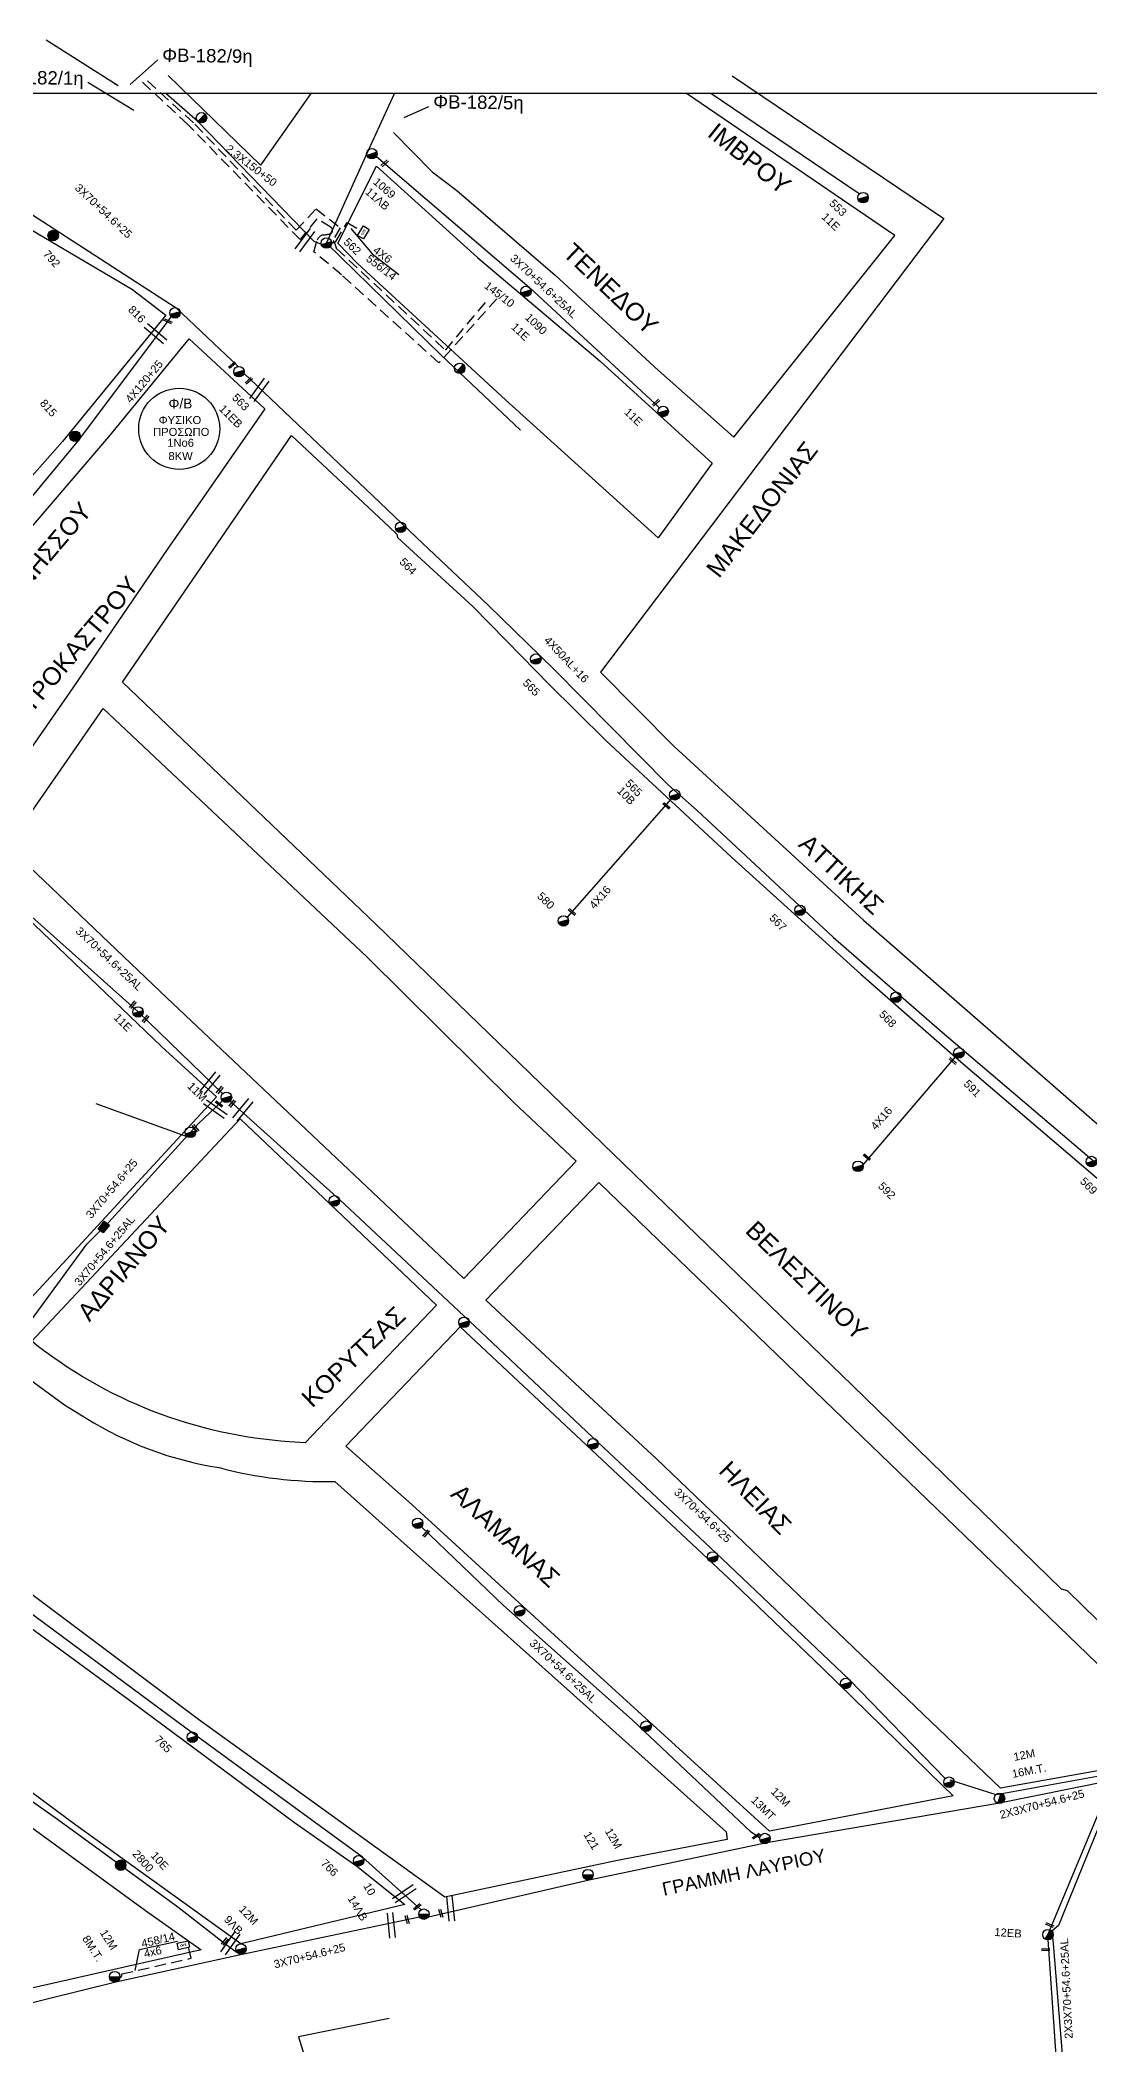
# Model space of a CAD drawing. Header units: millimetres. Extents: x 6950 to 9601, y 853 to 1951.
# Drawn here: x 7415.7 to 7651.9, y 1475 to 1926 of the extents above; entities that cross this region are included whole.
import ezdxf
from ezdxf.enums import TextEntityAlignment as Align

# ---------------------------------------------------------------- set-up
doc = ezdxf.new("R2010")
doc.units = ezdxf.units.MM
doc.linetypes.add('DASHED', pattern=[19.05, 12.7, -6.35])
for name, color, linetype in [('Pillar OTE', 7, 'Continuous'), ('Άγνωστα', 7, 'Continuous'), ('Γυμνά εναέρια ΧΤ και ΦΟΠ (3Φ)   4x50+16AL', 7, 'Continuous'), ('Εναέρια παροχή ΧΤ 4x16', 7, 'SYN_LINE'), ('Επιγραφές - Σχήματα', 7, 'Continuous'), ('Μηχανική τομή', 7, 'Continuous'), ('Στύλος Ξύλινος', 7, 'Continuous'), ('Στύλος Ξύλινος @ 1', 7, 'Continuous'), ('Στύλος ΦΜ', 7, 'Continuous'), ('Στύλος ΦΜ @ 1', 7, 'Continuous'), ('Συνεστραμμένα ΧΤ   3x70+54.6+25 AL', 7, 'SYN_LINE'), ('Συνεστραμμένα ΧΤ   4x120+25 AL', 7, 'SYN_LINE'), ('Τομή', 7, 'Continuous'), ('Υπόβαθρο ΔΕΗ', 7, 'Continuous'), ('Υπόγεια καλώδια Παροχών ΧΤ   4x6', 7, 'DASHED')]:
    doc.layers.add(name, color=color, linetype=linetype)
doc.styles.add('ar', font='ARIAL.TTF')
doc.styles.add('arial', font='ARIAL.TTF')
doc.styles.get("Standard").update_dxf_attribs({"font": 'ARIAL.TTF'})
doc.linetypes.add('SYN_LINE', pattern='A,0.5,-0.0001,["/\\/\\/\\/",Standard,S=0.1,R=0,X=0,Y=-0.05],-0.25', length=0.7501)
doc.dimstyles.new('ISO-25', dxfattribs={"dimtxt": 2.5, "dimasz": 2.5, "dimexe": 1.25, "dimexo": 0.625, "dimtad": 1, "dimtxsty": 'Standard', "dimcen": 2.5, "dimadec": 0, "dimazin": 0, "dimtfac": 1, "dimtmove": 0, "dimatfit": 3, "dimfxl": 1, "dimarcsym": 0})

# ---------------------------------------------------------------- blocks, each defined once
blk = doc.blocks.new('ΜΗΧΑΝΙΚΗ ΤΟΜΗ')
at = {"layer": 'Μηχανική τομή', "ltscale": 40}
for p, q in [((-1.89, 0.78), (1.89, 0.78)), ((1.89, 0), (-1.89, 0))]:
    blk.add_line(p, q, dxfattribs=at)
blk = doc.blocks.new('ΤΟΜΗ')
at = {"layer": 'Τομή', "ltscale": 40}
for p, q in [((-5.68, 0), (5.68, 0)), ((5.68, -2.33), (-5.68, -2.33))]:
    blk.add_line(p, q, dxfattribs=at)
blk = doc.blocks.new('ΥΠΑΡΧΩΝ ΤΣΙΜΕΝΤΕΝΙΟΣ ΣΤΥΛΟΣ')
at = {"layer": 'Στύλος ΦΜ'}
blk.add_hatch(color=7, dxfattribs=at).paths.add_polyline_path([(-1.3, -2.3, 0.574793), (2.6, 0, 0.268822), (1.3, 2.3)])
at = {"layer": 'Στύλος ΦΜ', "color": 7}
blk.add_line((-1.3, -2.3), (1.3, 2.3), dxfattribs=at)
blk.add_circle((0, 0), 2.62, dxfattribs=at)
at = {"layer": 'Στύλος ΦΜ', "flags": 4}
for tag, p in [('ΑΡΙΘΜΟΣ', (-4.7, 8.1)), ('ΤΥΠΟΣ', (-4.9, 3))]:
    blk.add_attdef(tag, p, '', height=4, dxfattribs=at)
blk = doc.blocks.new('ΥΠΑΡΧΩΝ ΞΥΛΙΝΟΣ ΣΤΥΛΟΣ')
at = {"layer": 'Στύλος Ξύλινος'}
h = blk.add_hatch(color=7, dxfattribs=at)
h.paths.add_polyline_path([(-2.6, 0, 0.270008), (-1.3, -2.3), (1.3, 2.3, 0.576266)])
h.paths.add_polyline_path([(-1.3, -2.3, 0.574793), (2.6, 0, 0.268822), (1.3, 2.3)])
at = {"layer": 'Στύλος Ξύλινος', "color": 7}
blk.add_line((-1.3, -2.3), (1.3, 2.3), dxfattribs=at)
blk.add_circle((0, 0), 2.62, dxfattribs=at)
at = {"layer": 'Στύλος Ξύλινος', "flags": 4}
for tag, p in [('ΑΡΙΘΜΟΣ', (-4.9, 8.6)), ('ΤΥΠΟΣ', (-4.8, 3.4))]:
    blk.add_attdef(tag, p, '', height=4, dxfattribs=at)
blk = doc.blocks.new('PILLAR ΟΤΕ')
at = {"layer": 'Pillar OTE', "ltscale": 40}
blk.add_lwpolyline([(-3.3, 2), (3.4, 2), (3.4, -2), (-3.3, -2)], close=True, dxfattribs=at)
at = {"layer": 'Pillar OTE', "insert": (-1.8, 0.7), "char_height": 1.357, "width": 109.961, "attachment_point": 1}
blk.add_mtext('{\\fArial|b1|i0|c161|p34;OTE}', dxfattribs=at)

msp = doc.modelspace()

# ---------------------------------------------------------------- hatches: boundary and pattern name
at = {"layer": 'Άγνωστα'}
h = msp.add_hatch(color=256, dxfattribs=at)
h.dxf.hatch_style = 1
h.paths.add_polyline_path([(7428.72, 1658.54), (7429.87, 1657.65), (7431.25, 1659.39), (7430.08, 1660.29)])

# ---------------------------------------------------------------- linework, layer by layer
at = {"layer": 'Άγνωστα', "color": 151, "linetype": 'DASHED', "ltscale": 0.2}
msp.add_lwpolyline([(7518.47, 1867.8), (7505.41, 1853.41), (7483.49, 1873.25), (7477.25, 1878.4), (7478.04, 1881.03, -0.292694), (7479.36, 1882.17, 0.013895), (7480.86, 1882.43, 0.670012), (7481.14, 1883.88), (7477.93, 1885.83), (7474.17, 1881.16), (7448.9, 1907.07), (7438.6, 1916.66)], format="xyb", dxfattribs=at)
at = {"layer": 'Άγνωστα', "color": 133, "linetype": 'DASHED', "ltscale": 0.2}
msp.add_lwpolyline([(7439.86, 1916.84), (7450.5, 1907.1), (7473.33, 1883.24), (7477.76, 1888.05), (7483.22, 1883.8), (7483.22, 1883.8), (7483.22, 1883.8), (7481.6, 1880.97, -0.093744), (7482.39, 1879.14), (7506.91, 1856.25), (7516.54, 1867.76)], format="xyb", dxfattribs=at)
at = {"layer": 'Άγνωστα', "color": 1}
msp.add_lwpolyline([(7461.55, 1851.1), (7490.46, 1823.56), (7500.36, 1814.12), (7516.54, 1798.89), (7531.28, 1784.47), (7556.99, 1758.44), (7563.51, 1752.69), (7594.15, 1724.19), (7618.66, 1702.8), (7645.75, 1679.81), (7668.62, 1660.27), (7685.51, 1645.15), (7706.01, 1626.98), (7746.58, 1591.71), (7760.7, 1577.06)], dxfattribs=at)
at = {"layer": 'Άγνωστα'}
msp.add_lwpolyline([(7429.87, 1657.65), (7428.72, 1658.54), (7430.08, 1660.29), (7431.25, 1659.39), (7429.87, 1657.65)], dxfattribs=at)
at = {"layer": 'Άγνωστα', "color": 154}
msp.add_lwpolyline([(7501.45, 1505.4), (7488.19, 1517.23), (7448.43, 1546.2), (7406.45, 1577.27), (7381.88, 1594.91)], dxfattribs=at)
at = {"layer": 'Γυμνά εναέρια ΧΤ και ΦΟΠ (3Φ)   4x50+16AL', "color": 6, "linetype": 'SYN_LINE', "ltscale": 40}
msp.add_lwpolyline([(7600.02, 1891.41), (7566.62, 1914.05)], dxfattribs=at)
at = {"layer": 'Εναέρια παροχή ΧΤ 4x16', "color": 1, "ltscale": 20}
for points in [[(7557.71, 1755.36), (7534.26, 1728.69)], [(7600.88, 1672.95), (7621.68, 1697.27)]]:
    msp.add_lwpolyline(points, dxfattribs=at)
at = {"layer": 'Επιγραφές - Σχήματα'}
msp.add_lwpolyline([(6992.76, 898.14), (9488.75, 898.14), (9488.75, 1914.05), (6992.76, 1914.05)], close=True, dxfattribs=at)
at = {"layer": 'Επιγραφές - Σχήματα', "color": 202}
msp.add_circle((7446.98, 1838.59), 9.13, dxfattribs=at)
at = {"layer": 'Συνεστραμμένα ΧΤ   3x70+54.6+25 AL', "color": 173, "linetype": 'SYN_LINE', "ltscale": 20}
msp.add_lwpolyline([(7369.15, 1914.05), (7404.49, 1892.83), (7446.28, 1865.81), (7460.22, 1852.59)], dxfattribs=at)
at = {"layer": 'Συνεστραμμένα ΧΤ   3x70+54.6+25 AL', "color": 62, "linetype": 'SYN_LINE', "ltscale": 20}
for points in [[(7478.99, 1880.04), (7477.32, 1880.75), (7451.17, 1907.72), (7444, 1914.05)], [(7403.13, 1738.26), (7437.7, 1707.38), (7456.76, 1688.98), (7456.76, 1688.98)]]:
    msp.add_lwpolyline(points, dxfattribs=at)
at = {"layer": 'Συνεστραμμένα ΧΤ   3x70+54.6+25 AL', "color": 6, "linetype": 'SYN_LINE', "ltscale": 20}
for points in [[(7523.76, 1838.26), (7505.96, 1855.17), (7480.11, 1880.38), (7480.11, 1880.38), (7489.62, 1901.4), (7495.41, 1914.05)], [(7644.55, 1469.18), (7642.49, 1499.77), (7656.85, 1534.25)]]:
    msp.add_lwpolyline(points, dxfattribs=at)
at = {"layer": 'Συνεστραμμένα ΧΤ   3x70+54.6+25 AL', "color": 6, "ltscale": 20}
msp.add_lwpolyline([(7491.35, 1899.86), (7525.77, 1870.37), (7555.03, 1843.28)], dxfattribs=at)
at = {"layer": 'Συνεστραμμένα ΧΤ   3x70+54.6+25 AL', "color": 154, "ltscale": 20}
msp.add_lwpolyline([(7400.37, 1619.95), (7426.17, 1655.16), (7431.09, 1660.02), (7451.22, 1682.22), (7456.74, 1687.36)], dxfattribs=at)
at = {"layer": 'Συνεστραμμένα ΧΤ   3x70+54.6+25 AL', "color": 2, "linetype": 'SYN_LINE', "ltscale": 20}
for points in [[(7458.45, 1687.34), (7475.87, 1671.64), (7483.03, 1665.18), (7512.2, 1637.86), (7541.24, 1610.53), (7541.24, 1610.53), (7567.75, 1585.69), (7597.86, 1557.08), (7597.86, 1557.08), (7619.39, 1534.91), (7619.39, 1534.91)], [(7632.08, 1531.54), (7656.87, 1536.01)], [(7239.1, 1447.65), (7239.83, 1447.93), (7268.4, 1454.37), (7300.69, 1461.14), (7325.27, 1466.61), (7356.26, 1473.22), (7379.7, 1477.12), (7402.66, 1481.72), (7432.73, 1489.18), (7461.12, 1495.42), (7501.03, 1503.79)]]:
    msp.add_lwpolyline(points, dxfattribs=at)
at = {"layer": 'Συνεστραμμένα ΧΤ   3x70+54.6+25 AL', "color": 154, "linetype": 'SYN_LINE', "ltscale": 20}
msp.add_lwpolyline([(7449, 1679.22), (7428.25, 1686.7)], dxfattribs=at)
at = {"layer": 'Συνεστραμμένα ΧΤ   3x70+54.6+25 AL', "color": 1, "ltscale": 20}
msp.add_lwpolyline([(7291.99, 1618.24), (7300.95, 1612.07), (7318.76, 1599.29), (7336.76, 1586.38), (7347.92, 1577.77), (7362.89, 1567.66), (7385.63, 1549.7), (7404.63, 1536.3), (7419.61, 1525.73), (7446.69, 1506.06), (7457.56, 1497.53), (7460.02, 1495.76)], dxfattribs=at)
at = {"layer": 'Συνεστραμμένα ΧΤ   3x70+54.6+25 AL', "color": 27, "ltscale": 20}
msp.add_lwpolyline([(7577.62, 1521.49), (7575.67, 1522.86), (7548.91, 1548.1), (7519.98, 1573.85), (7501.48, 1591.5)], dxfattribs=at)
at = {"layer": 'Συνεστραμμένα ΧΤ   3x70+54.6+25 AL', "color": 27, "linetype": 'SYN_LINE', "ltscale": 20}
msp.add_lwpolyline([(7503.08, 1503.82), (7539.24, 1512.14), (7579.62, 1520.58), (7631.2, 1529.33), (7656.47, 1534.5)], dxfattribs=at)
at = {"layer": 'Συνεστραμμένα ΧΤ   3x70+54.6+25 AL', "color": 2, "linetype": 'SYN_LINE', "ltscale": 12}
msp.add_lwpolyline([(7620.38, 1534.6), (7630.77, 1531.3), (7632.08, 1531.54)], dxfattribs=at)
at = {"layer": 'Συνεστραμμένα ΧΤ   3x70+54.6+25 AL', "color": 85, "linetype": 'SYN_LINE', "ltscale": 20}
msp.add_lwpolyline([(7658.17, 1534.5), (7658.14, 1534.5), (7644.85, 1501.82), (7643.38, 1500.55), (7643.69, 1497.77), (7645.75, 1471.89), (7645.32, 1469.06)], dxfattribs=at)
at = {"layer": 'Συνεστραμμένα ΧΤ   4x120+25 AL', "color": 133, "linetype": 'SYN_LINE', "ltscale": 20}
msp.add_lwpolyline([(7445.19, 1863.83), (7424.34, 1836.02), (7401.94, 1809.12), (7380.28, 1783.18), (7358.92, 1759.86)], dxfattribs=at)
at = {"layer": 'Υπόβαθρο ΔΕΗ'}
for points in [[(7476.63, 1914.05), (7465.28, 1897.92), (7444.52, 1918.04)], [(7571.44, 1918.01), (7619.09, 1885.92), (7619.09, 1885.92), (7619.09, 1885.92), (7541.77, 1783.86), (7558.33, 1767.09), (7600.97, 1728.03), (7683.3, 1656.32)], [(7495.23, 1905.26), (7503.9, 1896.41), (7509.43, 1892.2), (7531.57, 1873.18), (7554.85, 1851.71), (7571.8, 1836.73), (7608.04, 1882.07), (7561.15, 1914.05)], [(7482.68, 1880.32), (7491.4, 1897.64), (7514.1, 1877.14), (7541.71, 1853.81), (7566.95, 1830.83), (7554.79, 1814.02), (7520.39, 1845.07), (7487.11, 1875.74), (7482.68, 1880.32)], [(7402.7, 1889.81), (7436.47, 1869.91), (7443.98, 1864.17), (7420.71, 1835.76), (7404.83, 1817.79), (7391.99, 1802.51), (7370.34, 1777.2), (7361.68, 1766.58), (7339.21, 1785.45), (7322.75, 1800.3), (7351.54, 1832.57), (7366.22, 1849.37), (7382.31, 1867.17), (7402.7, 1889.81), (7402.7, 1889.81)], [(7490.41, 1877.95), (7496.37, 1873.33)], [(7449.18, 1858.85), (7466.25, 1843.04), (7444.23, 1811.45), (7423.07, 1780.27), (7400.76, 1748.3), (7399.48, 1748.71), (7383.17, 1756.29), (7368.37, 1763.33), (7395.01, 1794.66), (7431.12, 1836.8), (7449.18, 1858.85)], [(7683.39, 1541.47), (7646.85, 1577.11), (7645.54, 1577.51), (7621.81, 1600.64), (7598.49, 1623.3), (7572.87, 1648.14), (7528.17, 1691.36), (7491.31, 1727.03), (7434.24, 1781.57), (7472.23, 1837.09)], [(7472.23, 1837.09), (7494.22, 1816.56), (7495.96, 1814.87), (7496.09, 1814.15), (7513.04, 1798.58), (7520.56, 1790.93), (7527.3, 1784.07), (7530.03, 1781.29), (7542.97, 1768.48), (7571.28, 1742.2), (7600.36, 1715.89), (7622.87, 1696.14), (7664.91, 1660.29)], [(7408.42, 1744.69), (7429.83, 1775.68), (7489.27, 1719.71), (7522.22, 1687.05), (7536.28, 1673.8), (7511.03, 1647.37), (7444.2, 1710.58), (7408.42, 1744.69)], [(7361.78, 1755.92), (7405.42, 1735.51), (7442.96, 1699.57), (7455.39, 1688.27), (7394.83, 1622.76), (7338.82, 1661.64), (7333.96, 1665.14), (7349.58, 1682.48), (7356.55, 1689.87), (7376.66, 1708.94), (7397.91, 1729.09), (7404.92, 1735.74)], [(7515.96, 1642.54), (7541.41, 1669.02), (7579.47, 1632.29), (7651.29, 1562.99), (7673.22, 1541.84), (7674.71, 1540.4), (7631.84, 1532.74), (7589.99, 1572.69), (7554.34, 1606.88), (7538.25, 1621.73), (7515.96, 1642.54)], [(7484.49, 1609.67), (7510.18, 1636.56), (7571.77, 1578.84), (7591.78, 1559.76), (7618.84, 1533.28), (7621.13, 1531.04), (7579.81, 1523.08), (7534.15, 1564.68), (7499.41, 1596.48), (7484.49, 1609.67)], [(7380.13, 1592.9), (7410.19, 1571.25), (7436.6, 1551.91), (7472.91, 1524.98), (7486.98, 1515.2), (7497.76, 1506.57), (7460.87, 1497.69), (7423.71, 1524.43), (7380.17, 1556.69), (7362.97, 1569.41), (7380.13, 1592.9)], [(7360.26, 1562.65), (7393.28, 1538.84), (7439.39, 1505.22), (7451.9, 1496.38), (7409.45, 1486.79), (7354.69, 1525.61), (7340.63, 1535.42), (7360.26, 1562.65)], [(7438.05, 1496.47), (7446.57, 1498.32)]]:
    msp.add_lwpolyline(points, dxfattribs=at)
for points in [[(7413.78, 1633.29), (7460.66, 1683.31), (7486.72, 1658.68), (7504.86, 1641.43), (7475.31, 1610.44), (7471.83, 1610.67, -0.075903), (7441.12, 1617.52, -0.076173), (7413.78, 1633.29, -6.840138)], [(7408.81, 1627.43), (7413.25, 1624.74), (7421.18, 1619), (7426.01, 1615.99, 0.100892), (7455.93, 1604.86, 0.071342), (7481.96, 1601.75), (7535.69, 1553.75), (7570.06, 1522.91), (7570.31, 1521.22), (7545.61, 1516.48), (7506.73, 1508.24), (7451.33, 1548.21), (7407.48, 1581.04), (7384.18, 1597.72), (7408.81, 1627.43)], [(7494.19, 1480.94), (7473.83, 1476.77), (7480.35, 1455.64), (7479.75, 1452.73), (7481.53, 1445.78), (7487.29, 1447.05, -0.004834), (7500.1, 1449.73, -0.082541), (7522.42, 1450.45), (7549.27, 1451.84), (7563.55, 1451.66), (7608.09, 1460.06), (7643.83, 1469.9), (7666.28, 1475.71), (7721.37, 1489.32), (7738.93, 1493.41)]]:
    msp.add_lwpolyline(points, format="xyb", dxfattribs=at)
at = {"layer": 'Υπόγεια καλώδια Παροχών ΧΤ   4x6', "color": 6, "linetype": 'DASHED', "ltscale": 0.2}
msp.add_lwpolyline([(7481.29, 1880.5, 0.203881), (7482.2, 1880.75), (7484.81, 1885.01), (7487.76, 1883.21)], format="xyb", dxfattribs=at)
at = {"layer": 'Υπόγεια καλώδια Παροχών ΧΤ   4x6', "color": 2, "linetype": 'DASHED', "ltscale": 0.2}
msp.add_lwpolyline([(7433.61, 1490.13, 0.448981), (7434.05, 1490.94), (7449.66, 1494.47), (7449.1, 1496.93)], format="xyb", dxfattribs=at)

# ---------------------------------------------------------------- block references
at = {"layer": 'Pillar OTE', "xscale": 0.375, "yscale": 0.375, "zscale": 0.375}
for p, rotation in [((7488.42, 1882.76), 58.49018335942277), ((7447.88, 1497.4), 12.73779432066358)]:
    msp.add_blockref('PILLAR ΟΤΕ', p, dxfattribs=dict(at, rotation=rotation))
at = {"layer": 'Μηχανική τομή'}
for p, xscale, yscale, zscale, rotation in [((7493.33, 1898.15), 0.5, 0.5, 0.5, 41.35040591126501), ((7444.34, 1862.61), 0.4999999999999998, 0.4999999999999998, 0.4999999999999998, 336.213081666046), ((7459.01, 1852.75), 0.5, 0.5, 0.5, 41.35040591126501), ((7462.75, 1849.22), 0.5, 0.5, 0.5, 41.35040591126501), ((7554.42, 1844.31), 0.5, 0.5, 0.5, 41.35040591126501), ((7556.5, 1753.58), 0.4999999999999997, 0.4999999999999997, 0.4999999999999997, 319.9938658940357), ((7535.27, 1729.71), 0.4999999999999997, 0.4999999999999997, 0.4999999999999997, 319.9938658940357), ((7436.66, 1708.87), 0.4999999999999999, 0.4999999999999999, 0.4999999999999999, 50.53033327265273), ((7439.57, 1705.69), 0.4999999999999999, 0.4999999999999999, 0.4999999999999999, 50.53033327265273), ((7620.95, 1696.19), 0.4999999999999997, 0.4999999999999997, 0.4999999999999997, 319.9938658940357), ((7455.79, 1686.52), 0.4999999999999999, 0.4999999999999999, 0.4999999999999999, 321.6979791366523), ((7456.23, 1689.67), 0.4999999999999999, 0.4999999999999999, 0.4999999999999999, 50.53033327265273), ((7459.04, 1686.64), 0.4999999999999999, 0.4999999999999999, 0.4999999999999999, 50.53033327265273), ((7450.49, 1681.12), 0.5, 0.5, 0.5, 311.0736365922002), ((7601.59, 1674.54), 0.4999999999999997, 0.4999999999999997, 0.4999999999999997, 319.9938658940357), ((7502.68, 1589.92), 0.4999999999999999, 0.4999999999999999, 0.4999999999999999, 50.53033327265273), ((7576.91, 1521.8), 0.4999999999999999, 0.4999999999999999, 0.4999999999999999, 33.74863388972403), ((7500.66, 1505.9), 0.4999999999999999, 0.4999999999999999, 0.4999999999999999, 39.3357730415859), ((7498.48, 1503.22), 0.4999999999999998, 0.4999999999999998, 0.4999999999999998, 104.8843822734507), ((7506.04, 1504.62), 0.4999999999999998, 0.4999999999999998, 0.4999999999999998, 104.8843822734507), ((7642.96, 1502.13), 0.4999999999999998, 0.4999999999999998, 0.4999999999999998, 155.9163149944027), ((7457.42, 1498.14), 0.4999999999999999, 0.4999999999999999, 0.4999999999999999, 50.53033327265273), ((7641.99, 1496.61), 0.4999999999999998, 0.4999999999999998, 0.4999999999999998, 181.3692723117261)]:
    msp.add_blockref('ΜΗΧΑΝΙΚΗ ΤΟΜΗ', p, dxfattribs=dict(at, xscale=xscale, yscale=yscale, zscale=zscale, rotation=rotation))
at = {"layer": 'Στύλος Ξύλινος @ 1', "ltscale": 40}
ref = msp.add_blockref('ΥΠΑΡΧΩΝ ΞΥΛΙΝΟΣ ΣΤΥΛΟΣ', (7418.61, 1882.06), dxfattribs=dict(at, xscale=0.4499999999998181, yscale=0.4499999999998181, zscale=0.4499999999998181, rotation=311.9523410370047))
ref.add_attrib('ΤΥΠΟΣ', '792', (7416.21, 1877.8), dxfattribs={"layer": 'Στύλος Ξύλινος', "height": 1.8, "rotation": 311.9523, "flags": 4})
ref = msp.add_blockref('ΥΠΑΡΧΩΝ ΞΥΛΙΝΟΣ ΣΤΥΛΟΣ', (7423.55, 1836.89), dxfattribs=dict(at, xscale=0.4499999999998181, yscale=0.4499999999998181, zscale=0.4499999999998181, rotation=311.9523410370047))
ref.add_attrib('ΤΥΠΟΣ', '815', (7415.49, 1844.23), dxfattribs={"layer": 'Στύλος Ξύλινος', "height": 1.8, "rotation": 311.9523, "flags": 4})
ref = msp.add_blockref('ΥΠΑΡΧΩΝ ΞΥΛΙΝΟΣ ΣΤΥΛΟΣ', (7433.81, 1515.4), dxfattribs=dict(at, xscale=0.449999999999818, yscale=0.449999999999818, zscale=0.449999999999818, rotation=311.7068502164952))
ref.add_attrib('ΤΥΠΟΣ', '2800', (7436.3, 1517.85), dxfattribs={"layer": 'Στύλος Ξύλινος', "height": 1.8, "rotation": 311.7069, "flags": 4})
ref.add_attrib('ΑΡΙΘΜΟΣ', '10E', (7440.43, 1517.48), dxfattribs={"layer": 'Στύλος Ξύλινος', "height": 1.8, "rotation": 311.7069, "flags": 4})
at = {"layer": 'Στύλος ΦΜ @ 1', "ltscale": 40}
for p, xscale, yscale, zscale, rotation in [((7451.99, 1908.57), 0.4499999999998181, 0.4499999999998181, 0.4499999999998181, 347.4962981754869), ((7510.1, 1852.19), 0.4499999999998181, 0.4499999999998181, 0.4499999999998181, 347.4962981754869), ((7449.48, 1680.3), 0.449999999999818, 0.449999999999818, 0.449999999999818, 314.8423271884067), ((7481.89, 1664.87), 0.449999999999818, 0.449999999999818, 0.449999999999818, 314.8423271884067), ((7511.06, 1637.55), 0.449999999999818, 0.449999999999818, 0.449999999999818, 314.8423271884067), ((7540.1, 1610.22), 0.449999999999818, 0.449999999999818, 0.449999999999818, 314.8423271884067), ((7500.65, 1592.34), 0.449999999999818, 0.449999999999818, 0.449999999999818, 314.8423271884067), ((7567.03, 1584.76), 0.449999999999818, 0.449999999999818, 0.449999999999818, 314.8423271884067), ((7523.57, 1572.63), 0.449999999999818, 0.449999999999818, 0.449999999999818, 314.8423271884067), ((7596.99, 1556.29), 0.449999999999818, 0.449999999999818, 0.449999999999818, 314.8423271884067), ((7552.05, 1546.68), 0.449999999999818, 0.449999999999818, 0.449999999999818, 314.8423271884067), ((7620.22, 1534.08), 0.449999999999818, 0.449999999999818, 0.449999999999818, 314.8423271884067)]:
    msp.add_blockref('ΥΠΑΡΧΩΝ ΤΣΙΜΕΝΤΕΝΙΟΣ ΣΤΥΛΟΣ', p, dxfattribs=dict(at, xscale=xscale, yscale=yscale, zscale=zscale, rotation=rotation))
ref = msp.add_blockref('ΥΠΑΡΧΩΝ ΤΣΙΜΕΝΤΕΝΙΟΣ ΣΤΥΛΟΣ', (7490.34, 1900.47), dxfattribs=dict(at, xscale=0.4499999999998182, yscale=0.4499999999998182, zscale=0.4499999999998182, rotation=319.144857024956))
ref.add_attrib('ΤΥΠΟΣ', '1069', (7490.46, 1893.88), dxfattribs={"layer": 'Στύλος ΦΜ', "height": 1.8, "rotation": 319.1449, "flags": 4})
ref.add_attrib('ΑΡΙΘΜΟΣ', '11ΛΒ', (7488.69, 1891.64), dxfattribs={"layer": 'Στύλος ΦΜ', "height": 1.8, "rotation": 319.1449, "flags": 4})
ref = msp.add_blockref('ΥΠΑΡΧΩΝ ΤΣΙΜΕΝΤΕΝΙΟΣ ΣΤΥΛΟΣ', (7600.87, 1890.59), dxfattribs=dict(at, xscale=0.449999999999818, yscale=0.449999999999818, zscale=0.449999999999818, rotation=316.2584721009622))
ref.add_attrib('ΤΥΠΟΣ', '553', (7593.12, 1889.12), dxfattribs={"layer": 'Στύλος ΦΜ', "height": 1.8, "rotation": 316.2585, "flags": 4})
ref.add_attrib('ΑΡΙΘΜΟΣ', '11E', (7591.39, 1886.08), dxfattribs={"layer": 'Στύλος ΦΜ', "height": 1.8, "rotation": 316.2585, "flags": 4})
ref = msp.add_blockref('ΥΠΑΡΧΩΝ ΤΣΙΜΕΝΤΕΝΙΟΣ ΣΤΥΛΟΣ', (7480.11, 1880.38), dxfattribs=dict(at, xscale=0.449999999999818, yscale=0.449999999999818, zscale=0.449999999999818, rotation=316.3472138106945))
ref.add_attrib('ΤΥΠΟΣ', '562', (7483.81, 1880.41), dxfattribs={"layer": 'Στύλος ΦΜ', "height": 1.8, "rotation": 316.3472, "flags": 4})
ref = msp.add_blockref('ΥΠΑΡΧΩΝ ΤΣΙΜΕΝΤΕΝΙΟΣ ΣΤΥΛΟΣ', (7525, 1869.49), dxfattribs=dict(at, xscale=0.449999999999818, yscale=0.449999999999818, zscale=0.449999999999818, rotation=316.3782212612319))
ref.add_attrib('ΤΥΠΟΣ', '1090', (7524.66, 1863.44), dxfattribs={"layer": 'Στύλος ΦΜ', "height": 1.8, "rotation": 316.3782, "flags": 4})
ref.add_attrib('ΑΡΙΘΜΟΣ', '11E', (7521.52, 1861.31), dxfattribs={"layer": 'Στύλος ΦΜ', "height": 1.8, "rotation": 316.3782, "flags": 4})
ref = msp.add_blockref('ΥΠΑΡΧΩΝ ΤΣΙΜΕΝΤΕΝΙΟΣ ΣΤΥΛΟΣ', (7446.03, 1864.66), dxfattribs=dict(at, xscale=0.449999999999818, yscale=0.449999999999818, zscale=0.449999999999818, rotation=314.8423271884067))
ref.add_attrib('ΤΥΠΟΣ', '816', (7435.33, 1865.22), dxfattribs={"layer": 'Στύλος ΦΜ', "height": 1.8, "rotation": 314.8423, "flags": 4})
ref = msp.add_blockref('ΥΠΑΡΧΩΝ ΤΣΙΜΕΝΤΕΝΙΟΣ ΣΤΥΛΟΣ', (7460.42, 1851.43), dxfattribs=dict(at, xscale=0.449999999999818, yscale=0.449999999999818, zscale=0.449999999999818, rotation=314.8423271884067))
ref.add_attrib('ΤΥΠΟΣ', '563', (7458.71, 1845.44), dxfattribs={"layer": 'Στύλος ΦΜ', "height": 1.8, "rotation": 314.8423, "flags": 4})
ref.add_attrib('ΑΡΙΘΜΟΣ', '11EB', (7455.8, 1842.94), dxfattribs={"layer": 'Στύλος ΦΜ', "height": 1.8, "rotation": 314.8423, "flags": 4})
ref = msp.add_blockref('ΥΠΑΡΧΩΝ ΤΣΙΜΕΝΤΕΝΙΟΣ ΣΤΥΛΟΣ', (7555.89, 1842.48), dxfattribs=dict(at, xscale=0.4499999999998181, yscale=0.4499999999998181, zscale=0.4499999999998181, rotation=316.288054180268))
ref.add_attrib('ΤΥΠΟΣ', '11E', (7546.98, 1842.16), dxfattribs={"layer": 'Στύλος ΦΜ', "height": 1.8, "rotation": 316.2881, "flags": 4})
ref = msp.add_blockref('ΥΠΑΡΧΩΝ ΤΣΙΜΕΝΤΕΝΙΟΣ ΣΤΥΛΟΣ', (7496.8, 1816.41), dxfattribs=dict(at, xscale=0.449999999999818, yscale=0.449999999999818, zscale=0.449999999999818, rotation=314.8423271884067))
ref.add_attrib('ΤΥΠΟΣ', '564', (7496.37, 1808.5), dxfattribs={"layer": 'Στύλος ΦΜ', "height": 1.8, "rotation": 314.8423, "flags": 4})
ref = msp.add_blockref('ΥΠΑΡΧΩΝ ΤΣΙΜΕΝΤΕΝΙΟΣ ΣΤΥΛΟΣ', (7527.23, 1786.77), dxfattribs=dict(at, xscale=0.449999999999818, yscale=0.449999999999818, zscale=0.449999999999818, rotation=314.8423271884067))
ref.add_attrib('ΤΥΠΟΣ', '565', (7524.13, 1781.24), dxfattribs={"layer": 'Στύλος ΦΜ', "height": 1.8, "rotation": 314.8423, "flags": 4})
ref = msp.add_blockref('ΥΠΑΡΧΩΝ ΤΣΙΜΕΝΤΕΝΙΟΣ ΣΤΥΛΟΣ', (7558.5, 1756.23), dxfattribs=dict(at, xscale=0.449999999999818, yscale=0.449999999999818, zscale=0.449999999999818, rotation=314.8423271884067))
ref.add_attrib('ΤΥΠΟΣ', '565', (7547.18, 1758.65), dxfattribs={"layer": 'Στύλος ΦΜ', "height": 1.8, "rotation": 314.8423, "flags": 4})
ref.add_attrib('ΑΡΙΘΜΟΣ', '10B', (7545.36, 1756.99), dxfattribs={"layer": 'Στύλος ΦΜ', "height": 1.8, "rotation": 314.8423, "flags": 4})
ref = msp.add_blockref('ΥΠΑΡΧΩΝ ΤΣΙΜΕΝΤΕΝΙΟΣ ΣΤΥΛΟΣ', (7533.43, 1727.86), dxfattribs=dict(at, xscale=0.449999999999818, yscale=0.449999999999818, zscale=0.449999999999818, rotation=314.8423271884067))
ref.add_attrib('ΤΥΠΟΣ', '580', (7527.38, 1733.27), dxfattribs={"layer": 'Στύλος ΦΜ', "height": 1.8, "rotation": 314.8423, "flags": 4})
ref = msp.add_blockref('ΥΠΑΡΧΩΝ ΤΣΙΜΕΝΤΕΝΙΟΣ ΣΤΥΛΟΣ', (7586.67, 1730.26), dxfattribs=dict(at, xscale=0.449999999999818, yscale=0.449999999999818, zscale=0.449999999999818, rotation=314.8423271884067))
ref.add_attrib('ΤΥΠΟΣ', '567', (7579.62, 1728.38), dxfattribs={"layer": 'Στύλος ΦΜ', "height": 1.8, "rotation": 314.8423, "flags": 4})
ref = msp.add_blockref('ΥΠΑΡΧΩΝ ΤΣΙΜΕΝΤΕΝΙΟΣ ΣΤΥΛΟΣ', (7608.29, 1710.7), dxfattribs=dict(at, xscale=0.449999999999818, yscale=0.449999999999818, zscale=0.449999999999818, rotation=314.8423271884067))
ref.add_attrib('ΤΥΠΟΣ', '568', (7604.33, 1706.68), dxfattribs={"layer": 'Στύλος ΦΜ', "height": 1.8, "rotation": 314.8423, "flags": 4})
ref = msp.add_blockref('ΥΠΑΡΧΩΝ ΤΣΙΜΕΝΤΕΝΙΟΣ ΣΤΥΛΟΣ', (7437.7, 1707.38), dxfattribs=dict(at, xscale=0.449999999999818, yscale=0.449999999999818, zscale=0.449999999999818, rotation=314.8423271884067))
ref.add_attrib('ΤΥΠΟΣ', '11E', (7432.11, 1705.97), dxfattribs={"layer": 'Στύλος ΦΜ', "height": 1.8, "rotation": 314.8423, "flags": 4})
ref = msp.add_blockref('ΥΠΑΡΧΩΝ ΤΣΙΜΕΝΤΕΝΙΟΣ ΣΤΥΛΟΣ', (7622.44, 1698.17), dxfattribs=dict(at, xscale=0.449999999999818, yscale=0.449999999999818, zscale=0.449999999999818, rotation=314.8423271884067))
ref.add_attrib('ΤΥΠΟΣ', '591', (7623.36, 1691.04), dxfattribs={"layer": 'Στύλος ΦΜ', "height": 1.8, "rotation": 314.8423, "flags": 4})
ref = msp.add_blockref('ΥΠΑΡΧΩΝ ΤΣΙΜΕΝΤΕΝΙΟΣ ΣΤΥΛΟΣ', (7457.61, 1688.16), dxfattribs=dict(at, xscale=0.449999999999818, yscale=0.449999999999818, zscale=0.449999999999818, rotation=314.8423271884067))
ref.add_attrib('ΤΥΠΟΣ', '11M', (7448.67, 1690.52), dxfattribs={"layer": 'Στύλος ΦΜ', "height": 1.8, "rotation": 314.8423, "flags": 4})
ref = msp.add_blockref('ΥΠΑΡΧΩΝ ΤΣΙΜΕΝΤΕΝΙΟΣ ΣΤΥΛΟΣ', (7599.74, 1672.64), dxfattribs=dict(at, xscale=0.449999999999818, yscale=0.449999999999818, zscale=0.449999999999818, rotation=314.8423271884067))
ref.add_attrib('ΤΥΠΟΣ', '592', (7604.12, 1668.03), dxfattribs={"layer": 'Στύλος ΦΜ', "height": 1.8, "rotation": 314.8423, "flags": 4})
ref = msp.add_blockref('ΥΠΑΡΧΩΝ ΤΣΙΜΕΝΤΕΝΙΟΣ ΣΤΥΛΟΣ', (7652.27, 1673.73), dxfattribs=dict(at, xscale=0.449999999999818, yscale=0.449999999999818, zscale=0.449999999999818, rotation=314.8423271884067))
ref.add_attrib('ΤΥΠΟΣ', '569', (7649.55, 1669.11), dxfattribs={"layer": 'Στύλος ΦΜ', "height": 1.8, "rotation": 314.8423, "flags": 4})
ref = msp.add_blockref('ΥΠΑΡΧΩΝ ΤΣΙΜΕΝΤΕΝΙΟΣ ΣΤΥΛΟΣ', (7449.92, 1544.2), dxfattribs=dict(at, xscale=0.449999999999818, yscale=0.449999999999818, zscale=0.449999999999818, rotation=314.8423271884067))
ref.add_attrib('ΤΥΠΟΣ', '765', (7441.27, 1543.5), dxfattribs={"layer": 'Στύλος ΦΜ', "height": 1.8, "rotation": 314.8423, "flags": 4})
ref = msp.add_blockref('ΥΠΑΡΧΩΝ ΤΣΙΜΕΝΤΕΝΙΟΣ ΣΤΥΛΟΣ', (7631.58, 1530.45), dxfattribs=dict(at, xscale=0.4499999999998182, yscale=0.4499999999998182, zscale=0.4499999999998182, rotation=11.11968432100288))
ref.add_attrib('ΤΥΠΟΣ', '12M', (7634.92, 1538.86), dxfattribs={"layer": 'Στύλος ΦΜ', "height": 1.8, "rotation": 11.1197, "flags": 4})
ref.add_attrib('ΑΡΙΘΜΟΣ', '16M.T.', (7634.56, 1535.02), dxfattribs={"layer": 'Στύλος ΦΜ', "height": 1.8, "rotation": 11.1197, "flags": 4})
ref = msp.add_blockref('ΥΠΑΡΧΩΝ ΤΣΙΜΕΝΤΕΝΙΟΣ ΣΤΥΛΟΣ', (7578.79, 1521.41), dxfattribs=dict(at, xscale=0.449999999999818, yscale=0.449999999999818, zscale=0.449999999999818, rotation=314.8423271884067))
ref.add_attrib('ΤΥΠΟΣ', '12M', (7579.97, 1531.83), dxfattribs={"layer": 'Στύλος ΦΜ', "height": 1.8, "rotation": 314.8423, "flags": 4})
ref.add_attrib('ΑΡΙΘΜΟΣ', '13MT', (7575.52, 1529.89), dxfattribs={"layer": 'Στύλος ΦΜ', "height": 1.8, "rotation": 314.8423, "flags": 4})
ref = msp.add_blockref('ΥΠΑΡΧΩΝ ΤΣΙΜΕΝΤΕΝΙΟΣ ΣΤΥΛΟΣ', (7538.97, 1513.29), dxfattribs=dict(at, xscale=0.449999999999818, yscale=0.449999999999818, zscale=0.449999999999818, rotation=300.5250901670657))
ref.add_attrib('ΤΥΠΟΣ', '12M', (7542.69, 1523.09), dxfattribs={"layer": 'Στύλος ΦΜ', "height": 1.8, "rotation": 300.5251, "flags": 4})
ref.add_attrib('ΑΡΙΘΜΟΣ', '121', (7537.9, 1522.31), dxfattribs={"layer": 'Στύλος ΦΜ', "height": 1.8, "rotation": 300.5251, "flags": 4})
ref = msp.add_blockref('ΥΠΑΡΧΩΝ ΤΣΙΜΕΝΤΕΝΙΟΣ ΣΤΥΛΟΣ', (7487.35, 1516.4), dxfattribs=dict(at, xscale=0.449999999999818, yscale=0.449999999999818, zscale=0.449999999999818, rotation=314.8423271884067))
ref.add_attrib('ΤΥΠΟΣ', '766', (7478.7, 1515.7), dxfattribs={"layer": 'Στύλος ΦΜ', "height": 1.8, "rotation": 314.8423, "flags": 4})
ref = msp.add_blockref('ΥΠΑΡΧΩΝ ΤΣΙΜΕΝΤΕΝΙΟΣ ΣΤΥΛΟΣ', (7502.05, 1504.39), dxfattribs=dict(at, xscale=0.449999999999818, yscale=0.449999999999818, zscale=0.449999999999818, rotation=300.5250901670657))
ref.add_attrib('ΤΥΠΟΣ', '10', (7488.33, 1510.77), dxfattribs={"layer": 'Στύλος ΦΜ', "height": 1.8, "rotation": 300.5251, "flags": 4})
ref.add_attrib('ΑΡΙΘΜΟΣ', '14ΛΒ', (7484.81, 1507.95), dxfattribs={"layer": 'Στύλος ΦΜ', "height": 1.8, "rotation": 300.5251, "flags": 4})
ref = msp.add_blockref('ΥΠΑΡΧΩΝ ΤΣΙΜΕΝΤΕΝΙΟΣ ΣΤΥΛΟΣ', (7460.87, 1496.57), dxfattribs=dict(at, xscale=0.449999999999818, yscale=0.449999999999818, zscale=0.449999999999818, rotation=313.6527835889326))
ref.add_attrib('ΤΥΠΟΣ', '12M', (7460.26, 1505.33), dxfattribs={"layer": 'Στύλος ΦΜ', "height": 1.8, "rotation": 313.6528, "flags": 4})
ref.add_attrib('ΑΡΙΘΜΟΣ', '9ΛΒ', (7456.9, 1503.05), dxfattribs={"layer": 'Στύλος ΦΜ', "height": 1.8, "rotation": 313.6528, "flags": 4})
ref = msp.add_blockref('ΥΠΑΡΧΩΝ ΤΣΙΜΕΝΤΕΝΙΟΣ ΣΤΥΛΟΣ', (7432.45, 1490.32), dxfattribs=dict(at, xscale=0.4499999999998179, yscale=0.4499999999998179, zscale=0.4499999999998179, rotation=302.315175777691))
ref.add_attrib('ΤΥΠΟΣ', '12M', (7429.04, 1500.24), dxfattribs={"layer": 'Στύλος ΦΜ', "height": 1.8, "rotation": 302.3152, "flags": 4})
ref.add_attrib('ΑΡΙΘΜΟΣ', '8M.T.', (7425.07, 1498.9), dxfattribs={"layer": 'Στύλος ΦΜ', "height": 1.8, "rotation": 302.3152, "flags": 4})
ref = msp.add_blockref('ΥΠΑΡΧΩΝ ΤΣΙΜΕΝΤΕΝΙΟΣ ΣΤΥΛΟΣ', (7642.49, 1499.78), dxfattribs=dict(at, xscale=0.4499999999998181, yscale=0.4499999999998181, zscale=0.4499999999998181, rotation=356.1590075513041))
ref.add_attrib('ΤΥΠΟΣ', '12EB', (7630.38, 1499.5), dxfattribs={"layer": 'Στύλος ΦΜ', "height": 1.8, "rotation": 356.159, "flags": 4})
at = {"layer": 'Τομή'}
for p, xscale, yscale, zscale, rotation in [((7475.73, 1880.66), 0.4999999999999999, 0.4999999999999999, 0.4999999999999999, 233.318262571857), ((7441.25, 1859.54), 0.4999999999999998, 0.4999999999999998, 0.4999999999999998, 139.6316717722141), ((7465.46, 1846.99), 0.4999999999999998, 0.4999999999999998, 0.4999999999999998, 233.8316581900599), ((7454.32, 1690.96), 0.4999999999999998, 0.4999999999999998, 0.4999999999999998, 230.350303514405), ((7455.44, 1685.97), 0.4999999999999999, 0.4999999999999999, 0.4999999999999999, 324.4104177119181), ((7461.74, 1684.98), 0.4999999999999998, 0.4999999999999998, 0.4999999999999998, 230.350303514405), ((7497.95, 1508.52), 0.4999999999999998, 0.4999999999999998, 0.4999999999999998, 214.286505757282), ((7508.61, 1505.73), 0.4999999999999998, 0.4999999999999998, 0.4999999999999998, 275.6907402326233), ((7495.26, 1501.93), 0.4999999999999998, 0.4999999999999998, 0.4999999999999998, 275.6907402326233), ((7458.95, 1497.57), 0.4999999999999998, 0.4999999999999998, 0.4999999999999998, 234.3673108908051)]:
    msp.add_blockref('ΤΟΜΗ', p, dxfattribs=dict(at, xscale=xscale, yscale=yscale, zscale=zscale, rotation=rotation))

# ---------------------------------------------------------------- texts
at = {"ltscale": 40, "width": 94.4586, "attachment_point": 1, "style": 'arial'}
for s, insert, char_height, rotation in [('ΦΒ-182/9η', (7443.18, 1924.18), 3, 359.1724), ('ΦΒ-182/1η', (7405.14, 1919.23), 3, 359.1724), ('ΦΒ-182/5η', (7504.17, 1913.7), 3, 359.1724), ('ΙΜΒΡΟΥ', (7568.07, 1907.72), 4, 321.3658), ('TENEΔOY', (7535.82, 1880.72), 4, 316.4433), ('ΜΑΚΕΔΟΝΙΑΣ', (7565.28, 1807.22), 4, 52.1515), ('ΠEΛOΠONHΣΣOY', (7393.94, 1786.47), 4, 49.6858), ('ΑΡΓΥΡΟΚΑΣΤΡΟΥ', (7403.77, 1768.88), 4, 49.6858), ('ATTIKHΣ', (7588.83, 1747.74), 4, 317.2052), ('ΑΔΡΙΑΝΟΥ', (7423.72, 1640.08), 4, 49.6858), ('BEΛEΣTINOY', (7576.93, 1660.77), 4, 315.7464), ('KOPΥΤΣΑΣ', (7474.12, 1621.04), 4, 43.6977), ('HΛEIAΣ', (7571.02, 1606.72), 4, 314.3156), ('AΛAMANAΣ', (7510.55, 1601.52), 4, 316.9473)]:
    msp.add_mtext(s, dxfattribs=dict(at, insert=insert, char_height=char_height, rotation=rotation))
at = {"layer": 'Άγνωστα', "ltscale": 40, "attachment_point": 1, "style": 'arial'}
for s, insert, char_height, width, rotation in [('\\pt19.8;2.3X150+50', (7458.36, 1902.67), 1.8, 34.5395, 322.5602), ('\\pt19.8;3X70+54.6+25', (7424.57, 1893.9), 1.8, 34.5395, 316.7584), ('556/14', (7489.95, 1877.95), 1.8, 34.5395, 322.5602), ('4Χ6', (7491.52, 1879.84), 1.8, 34.5395, 322.5602), ('\\pt19.8;145/10', (7516.54, 1871.86), 1.8, 34.5395, 322.5602), ('4X120+25', (7434.69, 1845.39), 1.8, 34.5395, 50.111), ('4X50AL+16', (7530.24, 1792.09), 1.8, 34.5395, 313.5136), ('\\pt19.8;3X70+54.6+25AL', (7424.73, 1726.7), 1.8, 25.0514, 316.7584), ('\\pt19.8;3X70+54.6+25', (7425.8, 1661.88), 1.8, 34.5395, 50.111), ('\\pt19.8;3X70+54.6+25', (7559.4, 1600.43), 1.8, 34.5395, 316.7584), ('2X3X70+54.6+25', (7631.45, 1527.56), 1.8, 34.5395, 14.5747), ('ΓΡΑΜΜΗ ΛΑΥΡΙΟΥ', (7555.41, 1511.44), 3, 51.4131, 11.9229), ('458/14', (7438.27, 1498.6), 1.8, 34.5395, 13.0584), ('\\pt19.8;3X70+54.6+25', (7468.08, 1493.93), 1.8, 34.5395, 13.9241), ('2X3X70+54.6+25AL', (7646.27, 1476.3), 1.8, 34.5395, 92.693), ('4x6', (7438.85, 1496.33), 1.8, 34.5395, 13.0584)]:
    msp.add_mtext(s, dxfattribs=dict(at, insert=insert, char_height=char_height, width=width, rotation=rotation))
at = {"layer": 'Εναέρια παροχή ΧΤ 4x16', "ltscale": 20, "char_height": 1.8, "width": 34.5395, "attachment_point": 1, "rotation": 48.8724, "style": 'arial'}
for insert in [(7539.08, 1731.55), (7602.4, 1681.85)]:
    msp.add_mtext('4X16', dxfattribs=dict(at, insert=insert))
at = {"layer": 'Επιγραφές - Σχήματα', "color": 1, "style": 'ar'}
for s, height, p in [('Φ/Β', 2.2, (7447.24, 1844.3)), ('ΦΥΣΙΚΟ ', 1.8, (7447.49, 1840.55)), ('1No6', 1.8, (7447.29, 1835.43)), ('8KW', 1.8, (7447.28, 1832.45))]:
    msp.add_text(s, height=height, dxfattribs=at).set_placement(p, align=Align.MIDDLE)
at = {"layer": 'Επιγραφές - Σχήματα', "color": 1, "insert": (7441.1, 1838.78), "char_height": 1.8, "width": 12.958, "attachment_point": 1}
msp.add_mtext('ΠΡΟΣΩΠΟ', dxfattribs=at)
at = {"layer": 'Συνεστραμμένα ΧΤ   3x70+54.6+25 AL', "ltscale": 20, "char_height": 1.8, "width": 34.5395, "attachment_point": 1, "style": 'arial'}
for insert, rotation in [((7522.51, 1878.04), 316.7584), ((7423.2, 1646.74), 50.111), ((7526.9, 1566.46), 316.7584)]:
    msp.add_mtext('\\pt19.8;3X70+54.6+25AL', dxfattribs=dict(at, insert=insert, rotation=rotation))

# ---------------------------------------------------------------- leaders
at = {"layer": 'Επιγραφές - Σχήματα', "ltscale": 40}
for points in [[(7433.21, 1915.71), (7417.02, 1926.04)], [(7435.96, 1916.07), (7442.16, 1921.56)], [(7436.77, 1910.19), (7426.43, 1916.46)], [(7497.62, 1908.64), (7503.15, 1911.08)], [(7485.58, 1883.64), (7490.41, 1877.95)], [(7437.03, 1491.74), (7438.05, 1496.47)]]:
    msp.add_leader(points, dimstyle='ISO-25', override={"dimasz": 1, "dimtad": 0}, dxfattribs=at)

doc.saveas('drawing.dxf')
